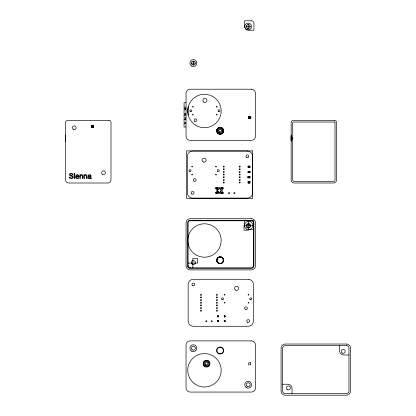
<?xml version="1.0" encoding="UTF-8"?>
<svg xmlns="http://www.w3.org/2000/svg" width="416" height="416" viewBox="0 0 416 416"><rect width="100%" height="100%" fill="white"/><g stroke="black" fill="none" stroke-linecap="round" stroke-linejoin="round"><path stroke-width="0.62" d="M79.045 176.748C78.525 176.686 75.13 176.348 76.658 177.856C76.965 178.126 77.428 178.183 77.802 178.022C78.91 176.608 79.347 178.391 77.678 178.615C72.467 178.511 78.078 171.111 79.045 176.654M90.35 176.134L90.35 176.119A6.646 6.646 0 0 1 89.206 176.358L88.951 176.41A3.312 3.312 0 0 0 88.665 176.462C86.336 177.154 89.003 179.868 90.402 178.084A1.383 1.383 0 0 0 90.527 178.552L91.203 178.552M90.23 177.564L90.21 177.601A1.648 1.648 0 0 0 90.334 176.894L90.35 176.654A5.221 5.221 0 0 1 89.305 176.883C87.292 177.107 89.388 179.182 90.246 177.528M80.668 175.614L80.491 176.155A2.787 2.787 0 0 0 80.47 176.488L80.47 178.552L79.83 178.552L79.83 174.772L80.408 174.772L80.408 175.308A1.383 1.383 0 0 1 81.416 174.689M84.718 175.614L84.542 176.155A2.787 2.787 0 0 0 84.526 176.488L84.526 178.552L83.881 178.552L83.881 174.772L84.458 174.772L84.458 175.308A1.383 1.383 0 0 1 85.472 174.689M80.766 175.5C82.514 174.226 82.82 177.798 82.259 178.552L82.898 178.552C82.831 177.294 83.564 174.476 81.416 174.694M84.822 175.5C86.57 174.226 86.876 177.798 86.315 178.552L86.954 178.552C86.84 177.07 87.62 174.502 85.472 174.694M224.396 321.781L224.546 320.684M72.478 174.855L73.138 174.803L72.457 173.566L70.221 173.42L69.342 174.585L70.08 175.817A5.606 5.606 0 0 0 71.089 176.124C71.9 176.119 73.076 176.925 72.498 177.554C71.261 179.046 69.758 176.805 69.15 177.003C69.363 180.258 75.478 178.012 72.462 175.833A5.938 5.938 0 0 0 71.542 175.552L71.25 175.469M218.577 315.567L218.265 317.132M246.199 26.546L250.172 26.546M191.376 63.097L195.343 63.097M185.874 102.736L184.044 102.736L184.044 107.281M184.044 107.136L185.874 107.136M185.874 108.259L184.044 108.259L184.044 108.961L185.874 108.961M185.874 109.803L184.044 109.803L184.044 113.63L185.874 113.615M185.874 114.499L184.044 114.499L184.044 117.879L185.874 117.879M184.044 115.133L185.874 115.133M248.867 116.912L249.137 116.912M250.77 116.912L250.494 116.912L250.77 117.894M248.867 117.894L249.137 117.894M248.81 118.056L250.827 118.056L250.864 116.75L248.81 116.75L248.867 118.056M185.874 118.96L184.044 118.96L184.044 122.34L185.874 122.34M184.044 119.595L185.874 119.595M184.044 123.302L185.874 123.302M91.452 125.783L93.47 125.783L93.413 127.088M91.785 125.949L91.51 125.783M93.142 125.949L93.413 125.949M91.785 126.927L91.51 127.088M93.142 126.927L93.413 126.927M185.874 127.015L184.044 127.015L184.044 123.204M91.452 127.088L93.47 127.088M248.394 166.176L249.647 166.176M247.978 167.357L250.068 167.357L250.068 166.135L247.978 166.135L247.978 167.357L248.394 167.398L248.394 166.135M250.068 167.398L249.647 167.398L249.647 166.135M248.394 171.402L249.647 171.402M247.978 172.624L248.394 172.624M249.647 172.624L250.068 172.624M76.258 176.301L78.369 176.301M248.024 176.54L250.042 176.54L250.078 177.845L248.024 177.845M248.082 176.701L248.357 176.701M248.082 177.679L248.357 177.679M247.978 181.761L248.394 181.761M249.647 181.761L250.068 181.761M248.394 182.983L249.647 182.983M216.226 187.793L215.946 187.793L215.914 188.521L216.226 188.521M222.492 187.793L222.778 187.793M222.492 188.521L222.778 188.521M216.226 192.494L215.946 192.494L215.914 193.222L216.226 193.222M222.492 192.494L222.778 192.494M222.492 193.222L222.778 193.222M253.406 225.493L244.01 225.493L244.01 230.194L248.706 230.194L248.706 220.792M248.706 229.668L253.932 229.668M188.136 263.089L197.532 263.089L197.532 258.388L192.837 258.388L192.837 267.79M218.265 315.988L217.667 315.988L217.667 316.716L218.265 316.716M224.531 315.988L225.134 315.988L225.134 316.716L224.531 316.716M224.531 320.684L225.134 320.684L225.134 321.417L224.531 321.417M348.967 354.994L343.746 354.994A4.176 4.176 0 0 1 339.565 350.813L339.565 345.592M282.651 384.233L287.872 384.233A4.176 4.176 0 0 1 292.048 388.414L292.048 393.635M224.219 315.567L224.531 317.132M88.457 175.937C86.648 175.204 90.698 173.722 90.969 175.521M292.094 137.004L292.094 139.542M291.777 137.004L291.777 139.542M291.673 136.646L291.673 139.906M291.257 135.143L291.257 141.409M291.049 136.193L291.049 140.353M250.494 116.75L250.494 118.056M250.427 116.75L250.427 118.056M250.271 116.88L250.271 117.926M249.985 176.54L249.714 176.701L249.985 177.845M249.714 176.54L249.714 177.845M249.647 171.361L249.647 172.583M249.647 176.54L249.647 177.845M249.647 181.802L249.647 183.024M249.486 176.67L249.486 177.715M249.205 116.75L249.137 118.056M249.101 116.912L249.101 117.894M248.773 116.75L248.773 118.056M248.394 171.361L248.394 172.583M248.425 176.54L248.357 177.845M248.394 181.802L248.394 183.024M248.321 176.701L248.321 177.679M248.186 24.56L248.186 28.527M248.082 176.54L248.082 177.845M247.988 176.54L247.988 177.845M244.53 220.272L244.53 225.493M224.843 315.988L224.817 316.716M224.817 320.684L224.858 321.417M222.81 187.793L222.81 188.521M222.82 192.494L222.81 193.222M217.937 315.988L217.953 316.716M217.953 320.684L217.937 321.417M193.357 61.11L193.357 65.078M188.136 106.777L188.136 115.112M187.616 108.95L187.616 112.845M93.142 125.783L93.142 127.088M93.075 125.783L93.075 127.088M92.009 125.913L92.009 126.958M91.853 125.783L91.853 127.088M91.785 125.783L91.785 127.088M91.744 125.949L91.744 126.927M65.676 135.143L65.676 141.409M65.468 136.193L65.468 140.353M190.226 267.79A2.09 2.09 0 0 1 188.136 265.699M251.321 220.792A2.09 2.09 0 0 1 253.406 222.882M216.533 193.201A0.572 0.572 0 0 1 215.686 193.284A0.572 0.572 0 0 1 215.686 192.431A0.572 0.572 0 0 1 216.533 192.514M216.533 188.5A0.572 0.572 0 0 1 215.686 188.583A0.572 0.572 0 0 1 215.686 187.73A0.572 0.572 0 0 1 216.533 187.814M222.357 192.582A0.572 0.572 0 0 1 223.226 192.416A0.572 0.572 0 0 1 223.226 193.3A0.572 0.572 0 0 1 222.357 193.133M222.399 187.814A0.572 0.572 0 0 1 223.267 187.751A0.572 0.572 0 0 1 223.205 188.62A0.572 0.572 0 0 1 222.357 188.432M91.146 178.573A2.517 2.517 0 0 1 91.021 177.627L90.995 175.916A2.974 2.974 0 0 0 90.969 175.521M72.608 174.808A1.446 1.446 0 0 0 70.346 174.153A0.66 0.66 0 0 0 70.242 175.178L70.569 175.282A6.37 6.37 0 0 0 71.25 175.469M76.279 176.296A1.097 1.097 0 0 1 78.213 175.562M78.146 175.573A1.378 1.378 0 0 1 78.348 176.301M90.199 175.417A0.79 0.79 0 0 1 90.329 175.984M88.374 175.9A1.165 1.165 0 0 1 90.184 175.422M192.54 106.803C193.445 108.332 193.565 105.347 192.54 106.772M192.54 114.759C193.326 116.324 193.684 113.35 192.54 114.759M191.755 166.592C192.717 168.1 192.733 165.1 191.755 166.592M191.755 174.548C192.634 176.082 192.847 173.098 191.76 174.517M216.414 106.803C217.183 108.342 217.656 105.378 216.414 106.772M216.414 114.759C217.261 116.319 217.469 113.318 216.414 114.759M215.628 166.592C216.585 168.116 216.622 165.09 215.628 166.592M215.628 174.548C216.471 176.072 216.741 173.15 215.634 174.517M224.245 294.783C225.129 296.317 225.28 293.368 224.25 294.752M224.245 302.744C225.072 304.294 225.394 301.278 224.245 302.744M248.118 294.783C249.002 296.322 249.184 293.311 248.123 294.752M248.118 302.744C248.929 304.309 249.257 301.283 248.118 302.744M216.232 187.663L216.33 193.554L222.409 193.539L222.394 187.46L216.232 187.642M251.321 20.8L244.53 20.8L244.53 26.021A4.176 4.176 0 0 0 248.706 30.202L253.932 30.202L253.932 23.41A2.61 2.61 0 0 0 251.321 20.8M251.321 89.206L190.226 89.206A4.176 4.176 0 0 0 186.046 93.382L186.046 136.198A4.176 4.176 0 0 0 190.226 140.379L251.321 140.379A4.176 4.176 0 0 0 255.497 136.198L255.497 93.382A4.176 4.176 0 0 0 251.321 89.206M250.734 116.423L248.643 116.423L248.643 118.513L250.734 118.513L250.734 116.423M108.914 120.453L67.662 120.453A2.09 2.09 0 0 0 65.572 122.543L65.572 179.878A3.136 3.136 0 0 0 68.708 183.009L107.869 183.009A3.136 3.136 0 0 0 110.999 179.878L110.999 122.543A2.09 2.09 0 0 0 108.914 120.453M334.495 120.453L293.238 120.453A2.09 2.09 0 0 0 291.153 122.543L291.153 179.878A3.136 3.136 0 0 0 294.284 183.009L333.45 183.009A3.136 3.136 0 0 0 336.58 179.878L336.58 122.543A2.09 2.09 0 0 0 334.495 120.453M334.495 122.018L293.238 122.018A0.52 0.52 0 0 0 292.718 122.543L292.718 179.878A1.565 1.565 0 0 0 294.284 181.444L333.45 181.444A1.565 1.565 0 0 0 335.015 179.878L335.015 122.543A0.52 0.52 0 0 0 334.495 122.018M93.558 125.414L91.473 125.414L91.473 127.504L93.558 127.504L93.558 125.414M252.543 150.878L186.571 150.878L186.571 198.468L252.543 198.468L252.543 150.878M247.4 151.081L192.572 151.081A5.221 5.221 0 0 0 187.351 156.307L187.351 192.858A5.221 5.221 0 0 0 192.572 198.078L247.4 198.078A5.221 5.221 0 0 0 252.626 192.858L252.626 156.307A5.221 5.221 0 0 0 247.4 151.081M250.068 171.319L247.978 171.361L247.978 172.583L250.068 172.583L250.068 171.361M74.802 173.332L74.157 173.332L74.157 174.07L74.802 174.07L74.802 173.332M74.802 174.772L74.157 174.772L74.157 178.552L74.802 178.552L74.802 174.772M250.068 181.802L247.978 181.802L247.978 183.024L250.068 183.024L250.068 181.802M251.321 218.707L190.226 218.707A4.176 4.176 0 0 0 186.046 222.882L186.046 265.699A4.176 4.176 0 0 0 190.226 269.88L251.321 269.88A4.176 4.176 0 0 0 255.497 265.699L255.497 222.882A4.176 4.176 0 0 0 251.321 218.707M251.321 220.272L190.226 220.272A2.61 2.61 0 0 0 187.616 222.882L187.616 265.699A2.61 2.61 0 0 0 190.226 268.31L251.321 268.31A2.61 2.61 0 0 0 253.932 265.699L253.932 222.882A2.61 2.61 0 0 0 251.321 220.272M253.406 220.792L190.226 220.792A2.09 2.09 0 0 0 188.136 222.882L188.136 267.79L251.321 267.79A2.09 2.09 0 0 0 253.406 265.699L253.406 220.792M248.186 279.276L193.357 279.276A5.221 5.221 0 0 0 188.136 284.497L188.136 321.053A5.221 5.221 0 0 0 193.357 326.274L248.186 326.274A5.221 5.221 0 0 0 253.406 321.053L253.406 284.497A5.221 5.221 0 0 0 248.186 279.276M218.265 320.684L217.667 320.684L217.667 321.417L218.265 321.417L218.254 320.684M251.321 340.891L190.226 340.891A4.176 4.176 0 0 0 186.046 345.072L186.046 387.889A4.176 4.176 0 0 0 190.226 392.064L251.321 392.064A4.176 4.176 0 0 0 255.497 387.889L255.497 345.072A4.176 4.176 0 0 0 251.321 340.891M346.356 344.027L285.262 344.027A4.176 4.176 0 0 0 281.081 348.202L281.081 391.024A4.176 4.176 0 0 0 285.262 395.2L346.356 395.2A4.176 4.176 0 0 0 350.532 391.024L350.532 348.202A4.176 4.176 0 0 0 346.356 344.027M346.356 345.592L285.262 345.592A2.61 2.61 0 0 0 282.651 348.202L282.651 391.024A2.61 2.61 0 0 0 285.262 393.635L346.356 393.635A2.61 2.61 0 0 0 348.967 391.024L348.967 348.202A2.61 2.61 0 0 0 346.356 345.592M250.734 362.757L248.643 362.757L248.643 364.848L250.734 364.848L250.734 362.757M205.93 364.733A1.253 1.253 0 0 0 207.813 363.646A1.253 1.253 0 0 0 205.93 362.56A1.253 1.253 0 0 0 205.93 364.733M205.098 366.179A2.922 2.922 0 0 0 209.482 363.646A2.922 2.922 0 0 0 205.098 361.114A2.922 2.922 0 0 0 205.098 366.179M205.514 365.456A2.09 2.09 0 0 0 208.65 363.646A2.09 2.09 0 0 0 205.514 361.837A2.09 2.09 0 0 0 205.514 365.456M204.994 366.361A3.136 3.136 0 0 0 209.695 363.646A3.136 3.136 0 0 0 204.994 360.932A3.136 3.136 0 0 0 204.994 366.361M204.838 366.631A3.448 3.448 0 0 0 210.007 363.646A3.448 3.448 0 0 0 204.838 360.662A3.448 3.448 0 0 0 204.838 366.631M194.844 383.942A16.708 16.708 0 0 0 221.109 371.779A16.708 16.708 0 0 0 197.444 355.113A16.708 16.708 0 0 0 194.844 383.942M218.27 353.163A3.24 3.24 0 0 0 223.361 350.808A3.24 3.24 0 0 0 218.774 347.578A3.24 3.24 0 0 0 218.27 353.163M218.358 353.59A3.552 3.552 0 0 0 223.688 350.516A3.552 3.552 0 0 0 218.358 347.443A3.552 3.552 0 0 0 218.358 353.59M191.532 351.12A3.442 3.442 0 0 0 196.794 348.332A3.442 3.442 0 0 0 191.75 345.166A3.442 3.442 0 0 0 191.532 351.12M192.301 349.882A1.986 1.986 0 0 0 195.338 348.28A1.986 1.986 0 0 0 192.431 346.45A1.986 1.986 0 0 0 192.301 349.882M246.168 387.54A3.437 3.437 0 0 0 251.607 385.112A3.437 3.437 0 0 0 246.782 381.618A3.437 3.437 0 0 0 246.168 387.54M247.13 386.438A1.986 1.986 0 0 0 250.167 384.831A1.986 1.986 0 0 0 247.26 383.001A1.986 1.986 0 0 0 247.13 386.438M247.395 322.218A1.409 1.409 0 0 0 249.59 321.152A1.409 1.409 0 0 0 247.572 319.784A1.409 1.409 0 0 0 247.395 322.218M224.364 321.526A0.572 0.572 0 0 0 225.259 321.09A0.572 0.572 0 0 0 224.437 320.533A0.572 0.572 0 0 0 224.364 321.526M224.401 316.846A0.572 0.572 0 0 0 225.264 316.352A0.572 0.572 0 0 0 224.401 315.853A0.572 0.572 0 0 0 224.401 316.846M245.263 309.322A1.357 1.357 0 0 0 247.38 308.292A1.357 1.357 0 0 0 245.43 306.972A1.357 1.357 0 0 0 245.263 309.322M217.578 321.526A0.572 0.572 0 0 0 218.473 321.09A0.572 0.572 0 0 0 217.651 320.533A0.572 0.572 0 0 0 217.578 321.526M211.411 321.719A0.53 0.53 0 0 0 212.207 321.261A0.53 0.53 0 0 0 211.411 320.798A0.53 0.53 0 0 0 211.411 321.719M217.615 316.846A0.572 0.572 0 0 0 218.473 316.352A0.572 0.572 0 0 0 217.615 315.853A0.572 0.572 0 0 0 217.615 316.846M206.107 321.719A0.53 0.53 0 0 0 206.903 321.261A0.53 0.53 0 0 0 206.107 320.798A0.53 0.53 0 0 0 206.107 321.719M216.684 311.09A0.53 0.53 0 0 0 217.511 310.69A0.53 0.53 0 0 0 216.746 310.17A0.53 0.53 0 0 0 216.684 311.09M216.715 308.454A0.53 0.53 0 0 0 217.511 307.996A0.53 0.53 0 0 0 216.715 307.538A0.53 0.53 0 0 0 216.715 308.454M216.684 305.781A0.53 0.53 0 0 0 217.511 305.38A0.53 0.53 0 0 0 216.746 304.866A0.53 0.53 0 0 0 216.684 305.781M200.767 311.09A0.53 0.53 0 0 0 201.594 310.69A0.53 0.53 0 0 0 200.834 310.17A0.53 0.53 0 0 0 200.767 311.09M200.798 308.454A0.53 0.53 0 0 0 201.594 307.996A0.53 0.53 0 0 0 200.798 307.538A0.53 0.53 0 0 0 200.798 308.454M200.767 305.781A0.53 0.53 0 0 0 201.594 305.38A0.53 0.53 0 0 0 200.834 304.866A0.53 0.53 0 0 0 200.767 305.781M250.229 299.655A0.993 0.993 0 0 0 251.716 298.797A0.993 0.993 0 0 0 250.229 297.939A0.993 0.993 0 0 0 250.229 299.655M222.03 299.655A0.993 0.993 0 0 0 223.517 298.797A0.993 0.993 0 0 0 222.03 297.939A0.993 0.993 0 0 0 222.03 299.655M235.482 290.04A2.038 2.038 0 0 0 238.654 288.496A2.038 2.038 0 0 0 235.737 286.52A2.038 2.038 0 0 0 235.482 290.04M216.684 303.129A0.53 0.53 0 0 0 217.511 302.728A0.53 0.53 0 0 0 216.746 302.214A0.53 0.53 0 0 0 216.684 303.129M216.684 300.477A0.53 0.53 0 0 0 217.511 300.076A0.53 0.53 0 0 0 216.746 299.562A0.53 0.53 0 0 0 216.684 300.477M216.684 297.825A0.53 0.53 0 0 0 217.511 297.424A0.53 0.53 0 0 0 216.746 296.91A0.53 0.53 0 0 0 216.684 297.825M216.715 295.194A0.53 0.53 0 0 0 217.511 294.731A0.53 0.53 0 0 0 216.715 294.273A0.53 0.53 0 0 0 216.715 295.194M200.767 303.129A0.53 0.53 0 0 0 201.594 302.728A0.53 0.53 0 0 0 200.834 302.214A0.53 0.53 0 0 0 200.767 303.129M200.767 300.477A0.53 0.53 0 0 0 201.594 300.076A0.53 0.53 0 0 0 200.834 299.562A0.53 0.53 0 0 0 200.767 300.477M200.767 297.825A0.53 0.53 0 0 0 201.594 297.424A0.53 0.53 0 0 0 200.834 296.91A0.53 0.53 0 0 0 200.767 297.825M200.798 295.194A0.53 0.53 0 0 0 201.594 294.731A0.53 0.53 0 0 0 200.798 294.273A0.53 0.53 0 0 0 200.798 295.194M192.566 285.667A1.409 1.409 0 0 0 194.766 284.601A1.409 1.409 0 0 0 192.743 283.228A1.409 1.409 0 0 0 192.566 285.667M342.228 353.054A1.986 1.986 0 0 0 345.207 351.338A1.986 1.986 0 0 0 342.228 349.617A1.986 1.986 0 0 0 342.228 353.054M287.399 389.61A1.986 1.986 0 0 0 290.378 387.889A1.986 1.986 0 0 0 287.399 386.173A1.986 1.986 0 0 0 287.399 389.61M247.718 227.209A1.986 1.986 0 0 0 250.692 225.493A1.986 1.986 0 0 0 247.718 223.777A1.986 1.986 0 0 0 247.718 227.209M246.62 229.112A4.176 4.176 0 0 0 252.886 225.493A4.176 4.176 0 0 0 246.62 221.874A4.176 4.176 0 0 0 246.62 229.112M247.192 227.734A1.986 1.986 0 0 0 250.172 226.013A1.986 1.986 0 0 0 247.192 224.297A1.986 1.986 0 0 0 247.192 227.734M192.213 264.191A1.986 1.986 0 0 0 195.333 262.746A1.986 1.986 0 0 0 192.525 260.764A1.986 1.986 0 0 0 192.213 264.191M196.113 254.961A16.708 16.708 0 0 0 221.177 240.495A16.708 16.708 0 0 0 196.113 226.023A16.708 16.708 0 0 0 196.113 254.961M218.332 262.818A3.136 3.136 0 0 0 223.257 260.536A3.136 3.136 0 0 0 218.821 257.41A3.136 3.136 0 0 0 218.332 262.818M218.41 263.24A3.448 3.448 0 0 0 223.584 260.255A3.448 3.448 0 0 0 218.41 257.27A3.448 3.448 0 0 0 218.41 263.24M218.52 263.058A3.24 3.24 0 0 0 223.371 260.255A3.24 3.24 0 0 0 218.52 257.452A3.24 3.24 0 0 0 218.52 263.058M218.358 263.328A3.552 3.552 0 0 0 223.688 260.255A3.552 3.552 0 0 0 218.358 257.182A3.552 3.552 0 0 0 218.358 263.328M218.676 133.286A2.922 2.922 0 0 0 223.059 130.754A2.922 2.922 0 0 0 218.676 128.222A2.922 2.922 0 0 0 218.676 133.286M219.092 132.564A2.09 2.09 0 0 0 222.227 130.754A2.09 2.09 0 0 0 219.092 128.944A2.09 2.09 0 0 0 219.092 132.564M218.572 133.468A3.136 3.136 0 0 0 223.267 130.754A3.136 3.136 0 0 0 218.572 128.04A3.136 3.136 0 0 0 218.572 133.468M218.41 133.739A3.448 3.448 0 0 0 223.584 130.754A3.448 3.448 0 0 0 218.41 127.769A3.448 3.448 0 0 0 218.41 133.739M219.508 131.841A1.253 1.253 0 0 0 221.39 130.754A1.253 1.253 0 0 0 219.508 129.667A1.253 1.253 0 0 0 219.508 131.841M196.113 125.466A16.708 16.708 0 0 0 221.177 110.994A16.708 16.708 0 0 0 196.113 96.522A16.708 16.708 0 0 0 196.113 125.466M218.322 133.437A3.24 3.24 0 0 0 223.366 130.988A3.24 3.24 0 0 0 218.722 127.842A3.24 3.24 0 0 0 218.322 133.437M218.145 133.697A3.552 3.552 0 0 0 223.678 131.009A3.552 3.552 0 0 0 218.587 127.561A3.552 3.552 0 0 0 218.145 133.697M192.296 64.771A1.986 1.986 0 0 0 195.338 63.18A1.986 1.986 0 0 0 192.436 61.339A1.986 1.986 0 0 0 192.296 64.771M247.125 28.22A1.986 1.986 0 0 0 250.167 26.624A1.986 1.986 0 0 0 247.265 24.788A1.986 1.986 0 0 0 247.125 28.22M246.464 29.52A3.437 3.437 0 0 0 251.623 26.546A3.437 3.437 0 0 0 246.464 23.566A3.437 3.437 0 0 0 246.464 29.52M191.443 65.952A3.442 3.442 0 0 0 196.789 63.326A3.442 3.442 0 0 0 191.838 60.008A3.442 3.442 0 0 0 191.443 65.952M194.761 121.337A1.357 1.357 0 0 0 196.872 120.307A1.357 1.357 0 0 0 194.927 118.992A1.357 1.357 0 0 0 194.761 121.337M190.325 111.67A0.993 0.993 0 0 0 191.812 110.812A0.993 0.993 0 0 0 190.325 109.954A0.993 0.993 0 0 0 190.325 111.67M218.52 111.67A0.993 0.993 0 0 0 220.007 110.812A0.993 0.993 0 0 0 218.52 109.954A0.993 0.993 0 0 0 218.52 111.67M203.902 102.133A2.038 2.038 0 0 0 206.955 100.37A2.038 2.038 0 0 0 203.902 98.608A2.038 2.038 0 0 0 203.902 102.133M191.87 194.08A1.409 1.409 0 0 0 193.986 192.858A1.409 1.409 0 0 0 191.87 191.636A1.409 1.409 0 0 0 191.87 194.08M194.059 181.178A1.357 1.357 0 0 0 196.092 180.003A1.357 1.357 0 0 0 194.059 178.823A1.357 1.357 0 0 0 194.059 181.178M228.821 193.523A0.53 0.53 0 0 0 229.616 193.066A0.53 0.53 0 0 0 228.821 192.608A0.53 0.53 0 0 0 228.821 193.523M234.125 193.523A0.53 0.53 0 0 0 234.92 193.066A0.53 0.53 0 0 0 234.125 192.608A0.53 0.53 0 0 0 234.125 193.523M223.512 182.915A0.53 0.53 0 0 0 224.312 182.458A0.53 0.53 0 0 0 223.512 181.995A0.53 0.53 0 0 0 223.512 182.915M223.512 180.263A0.53 0.53 0 0 0 224.312 179.8A0.53 0.53 0 0 0 223.512 179.343A0.53 0.53 0 0 0 223.512 180.263M223.48 177.59A0.53 0.53 0 0 0 224.307 177.19A0.53 0.53 0 0 0 223.548 176.675A0.53 0.53 0 0 0 223.48 177.59M239.429 182.915A0.53 0.53 0 0 0 240.224 182.458A0.53 0.53 0 0 0 239.429 181.995A0.53 0.53 0 0 0 239.429 182.915M239.429 180.263A0.53 0.53 0 0 0 240.224 179.8A0.53 0.53 0 0 0 239.429 179.343A0.53 0.53 0 0 0 239.429 180.263M239.398 177.59A0.53 0.53 0 0 0 240.224 177.19A0.53 0.53 0 0 0 239.465 176.675A0.53 0.53 0 0 0 239.398 177.59M189.54 171.46A0.993 0.993 0 0 0 191.027 170.602A0.993 0.993 0 0 0 189.54 169.744A0.993 0.993 0 0 0 189.54 171.46M217.74 171.46A0.993 0.993 0 0 0 219.227 170.602A0.993 0.993 0 0 0 217.74 169.744A0.993 0.993 0 0 0 217.74 171.46M203.117 161.923A2.038 2.038 0 0 0 206.17 160.16A2.038 2.038 0 0 0 203.117 158.397A2.038 2.038 0 0 0 203.117 161.923M223.48 174.938A0.53 0.53 0 0 0 224.307 174.533A0.53 0.53 0 0 0 223.548 174.018A0.53 0.53 0 0 0 223.48 174.938M223.512 172.302A0.53 0.53 0 0 0 224.312 171.844A0.53 0.53 0 0 0 223.512 171.387A0.53 0.53 0 0 0 223.512 172.302M223.48 169.629A0.53 0.53 0 0 0 224.307 169.229A0.53 0.53 0 0 0 223.548 168.714A0.53 0.53 0 0 0 223.48 169.629M223.512 166.998A0.53 0.53 0 0 0 224.312 166.54A0.53 0.53 0 0 0 223.512 166.078A0.53 0.53 0 0 0 223.512 166.998M239.398 174.938A0.53 0.53 0 0 0 240.224 174.533A0.53 0.53 0 0 0 239.465 174.018A0.53 0.53 0 0 0 239.398 174.938M239.429 172.302A0.53 0.53 0 0 0 240.224 171.844A0.53 0.53 0 0 0 239.429 171.387A0.53 0.53 0 0 0 239.429 172.302M239.398 169.629A0.53 0.53 0 0 0 240.224 169.229A0.53 0.53 0 0 0 239.465 168.714A0.53 0.53 0 0 0 239.398 169.629M239.429 166.998A0.53 0.53 0 0 0 240.224 166.54A0.53 0.53 0 0 0 239.429 166.078A0.53 0.53 0 0 0 239.429 166.998M246.698 157.524A1.409 1.409 0 0 0 248.815 156.307A1.409 1.409 0 0 0 246.698 155.085A1.409 1.409 0 0 0 246.698 157.524M217.012 193.05A0.52 0.52 0 0 0 217.797 192.598A0.52 0.52 0 0 0 217.012 192.145A0.52 0.52 0 0 0 217.012 193.05M221.187 193.05A0.52 0.52 0 0 0 221.972 192.598A0.52 0.52 0 0 0 221.187 192.145A0.52 0.52 0 0 0 221.187 193.05M218.338 192.02A1.825 1.825 0 0 0 221.187 190.637A1.825 1.825 0 0 0 218.561 188.864A1.825 1.825 0 0 0 218.338 192.02M217.012 188.869A0.52 0.52 0 0 0 217.797 188.417A0.52 0.52 0 0 0 217.012 187.964A0.52 0.52 0 0 0 217.012 188.869M221.187 188.869A0.52 0.52 0 0 0 221.972 188.417A0.52 0.52 0 0 0 221.187 187.964A0.52 0.52 0 0 0 221.187 188.869M218.499 192A1.721 1.721 0 0 0 221.083 190.507A1.721 1.721 0 0 0 218.499 189.015A1.721 1.721 0 0 0 218.499 192M73.299 129.392A1.882 1.882 0 0 0 76.118 127.764A1.882 1.882 0 0 0 73.299 126.136A1.882 1.882 0 0 0 73.299 129.392M102.601 174.33A1.882 1.882 0 0 0 105.425 172.697A1.882 1.882 0 0 0 102.601 171.07A1.882 1.882 0 0 0 102.601 174.33"/></g></svg>
